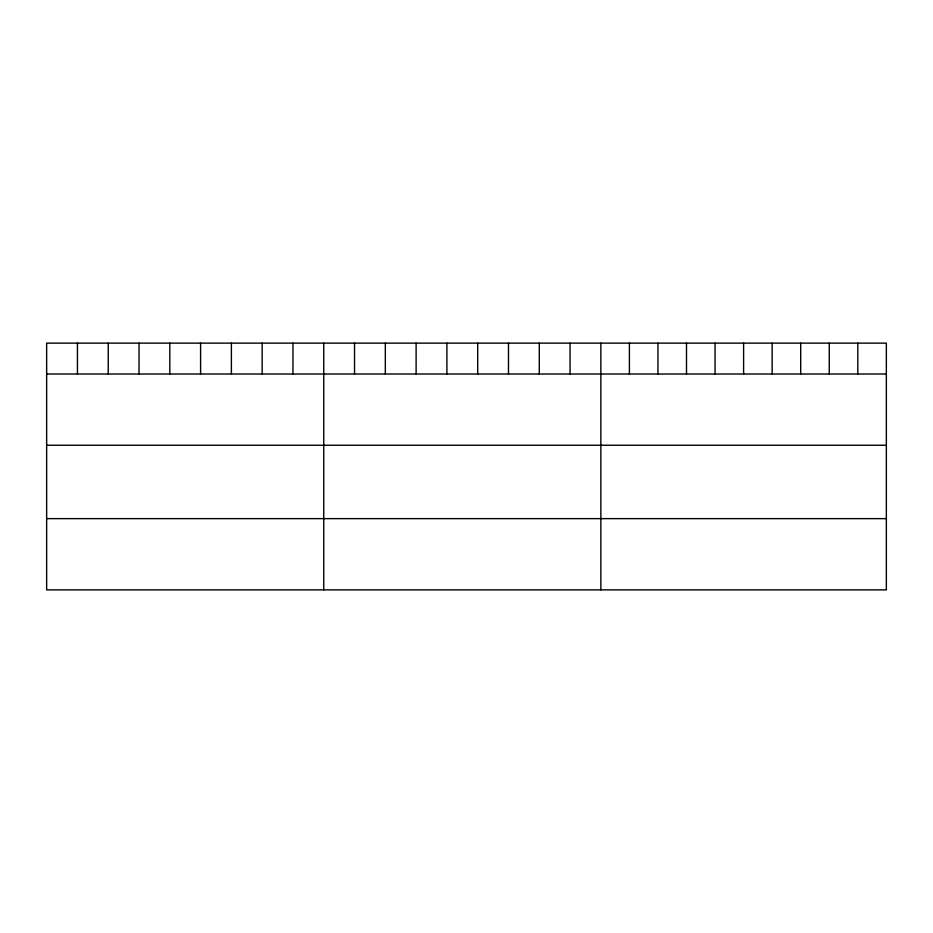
<?xml version="1.0" encoding="UTF-8"?>
<svg xmlns="http://www.w3.org/2000/svg" width="933" height="933" viewBox="0 0 933 933"><rect width="100%" height="100%" fill="white"/><g stroke="black" fill="none" stroke-linecap="round" stroke-linejoin="round"><path stroke-width="1.4" d="M886.35 374.005L886.35 589.866L46.65 589.866L46.65 343.134L886.35 343.134L886.35 374.005L46.65 374.005M46.65 445.239L886.35 445.239M46.65 518.631L886.35 518.631M857.8 343.134L857.8 374.005M829.25 343.134L829.25 374.005M800.701 343.134L800.701 374.005M772.151 343.134L772.151 374.005M743.601 343.134L743.601 374.005M715.051 343.134L715.051 374.005M686.501 343.134L686.501 374.005M657.952 343.134L657.952 374.005M629.402 343.134L629.402 374.005M600.852 343.134L600.852 589.866M570.063 343.134L570.063 374.005M539.274 343.134L539.274 374.005M508.485 343.134L508.485 374.005M477.696 343.134L477.696 374.005M446.907 343.134L446.907 374.005M416.118 343.134L416.118 374.005M385.329 343.134L385.329 374.005M354.54 343.134L354.54 374.005M323.751 343.134L323.751 589.866M292.962 343.134L292.962 374.005M262.173 343.134L262.173 374.005M231.384 343.134L231.384 374.005M200.595 343.134L200.595 374.005M169.806 343.134L169.806 374.005M139.017 343.134L139.017 374.005M108.228 343.134L108.228 374.005M77.439 343.134L77.439 374.005"/></g></svg>
